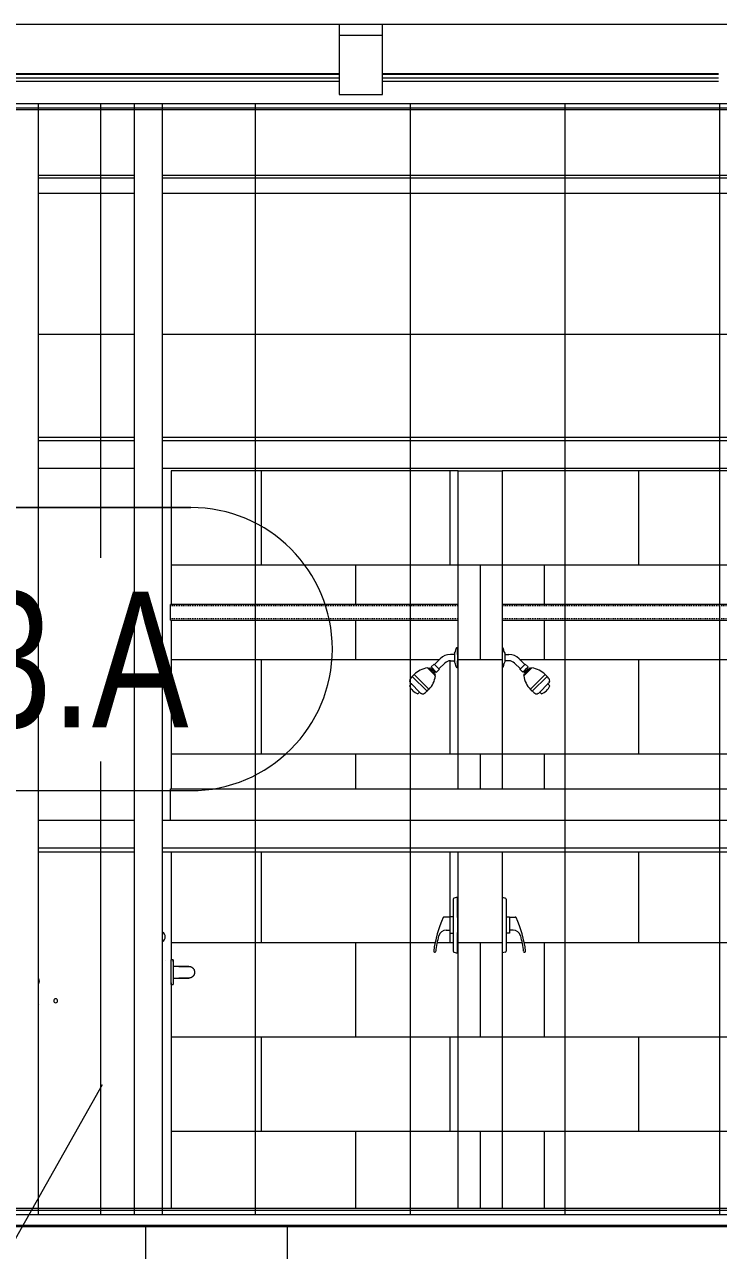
# Model space of a CAD drawing. Header units: inches. Extents: x 20230 to 40520, y -638 to 835.
# Drawn here: x 28566.1 to 28654.3, y -3.1 to 152.7 of the extents above; entities that cross this region are included whole.
import ezdxf

# ---------------------------------------------------------------- set-up
doc = ezdxf.new("R2010")
doc.units = ezdxf.units.IN
doc.header["$MEASUREMENT"] = 0
doc.linetypes.add('Grid Line 1_2_', pattern=[0.875, 0.5, -0.125, 0.125, -0.125])
doc.linetypes.add('Hidden 1_8__2_', pattern=[0.1875, 0.125, -0.0625])
for name, color, linetype, lineweight in [('A-ANNO-KEYN', 231, 'Continuous', 9), ('A-FLOR-LEVL', 51, 'Continuous', 9), ('A-GLAZ-CWMG', 51, 'Continuous', 9), ('A-ROOF', 132, 'Continuous', 9), ('A-WALL-IDEN', 211, 'Continuous', 9), ('A-WALL-PATT', 111, 'Continuous', 9), ('C-TOPO', 7, 'Continuous', 9), ('I-WALL', 2, 'Continuous', 9), ('M-HVAC-DUCT', 70, 'Continuous', 9), ('P-SANR-FIXT', 6, 'Continuous', 9), ('Q-SPCQ', 91, 'Continuous', 9), ('S-BEAM', 12, 'Continuous', 9)]:
    doc.layers.add(name, color=color, linetype=linetype, lineweight=lineweight)
doc.styles.add('Century Gothic', font='GOTHIC.TTF', dxfattribs={"width": 0.8, "height": 17.245342})

# ---------------------------------------------------------------- blocks, each defined once
blk = doc.blocks.new('817_Grab_Bars - 8170-001240-V52-Elevation - South')
at = {"layer": 'Q-SPCQ', "color": 10}
for p, q in [((25522.8, 33.81), (25522.52, 33.81)), ((25522.8, 33.81), (25522.52, 33.81)), ((25522.52, 30.69), (25522.52, 33.81)), ((25522.8, 33.81), (25522.8, 30.69)), ((25522.8, 33.6), (25522.8, 33.81)), ((25522.8, 33.81), (25522.8, 33.6)), ((25522.8, 33.6), (25522.8, 33.81)), ((25523.52, 33), (25522.8, 33)), ((25523.52, 33), (25522.8, 33)), ((25522.8, 31.5), (25523.52, 31.5)), ((25522.8, 31.5), (25523.52, 31.5)), ((25522.52, 30.9), (25522.52, 30.69)), ((25522.52, 30.69), (25522.52, 30.9)), ((25522.52, 30.9), (25522.52, 30.69)), ((25522.52, 30.69), (25522.8, 30.69)), ((25522.52, 30.69), (25522.8, 30.69))]:
    blk.add_line(p, q, dxfattribs=at)
at = {"layer": 'Q-SPCQ', "color": 7}
for p, q in [((25524.76, 33), (25524.77, 33)), ((25524.76, 31.5), (25524.77, 31.5))]:
    blk.add_line(p, q, dxfattribs=at)
at = {"layer": 'Q-SPCQ', "color": 10, "flags": 128}
for points in [[(25524.77, 33), (25524.76, 33), (25524.76, 33), (25524.76, 33), (25524.75, 33), (25524.74, 33), (25524.73, 33), (25524.72, 33), (25524.7, 33), (25524.69, 33), (25524.67, 33), (25524.65, 33), (25524.62, 33), (25524.6, 33), (25524.57, 33), (25524.55, 33), (25524.52, 33), (25524.49, 33), (25524.45, 33), (25524.42, 33), (25524.39, 33), (25524.35, 33), (25524.31, 33), (25524.27, 33), (25524.23, 33), (25524.19, 33), (25524.15, 33), (25524.1, 33), (25524.06, 33), (25524.01, 33), (25523.97, 33), (25523.92, 33), (25523.87, 33), (25523.83, 33), (25523.78, 33), (25523.73, 33), (25523.68, 33), (25523.63, 33), (25523.58, 33), (25523.53, 33), (25523.52, 33)], [(25523.52, 33), (25523.57, 33), (25523.62, 33), (25523.66, 33), (25523.71, 33), (25523.76, 33), (25523.81, 33), (25523.86, 33), (25523.91, 33), (25523.96, 33), (25524, 33), (25524.05, 33), (25524.09, 33), (25524.14, 33), (25524.18, 33), (25524.22, 33), (25524.26, 33), (25524.3, 33), (25524.34, 33), (25524.38, 33), (25524.41, 33), (25524.45, 33), (25524.48, 33), (25524.51, 33), (25524.54, 33), (25524.57, 33), (25524.59, 33), (25524.62, 33), (25524.64, 33), (25524.66, 33), (25524.68, 33), (25524.7, 33), (25524.71, 33), (25524.73, 33), (25524.74, 33), (25524.75, 33), (25524.75, 33), (25524.76, 33), (25524.76, 33)], [(25524.77, 33), (25524.8, 33), (25524.83, 33), (25524.86, 32.99), (25524.88, 32.99), (25524.91, 32.99), (25524.94, 32.98), (25524.97, 32.97), (25525, 32.96), (25525.03, 32.95), (25525.06, 32.94), (25525.08, 32.93), (25525.11, 32.92), (25525.14, 32.9), (25525.16, 32.89), (25525.19, 32.87), (25525.21, 32.85), (25525.24, 32.83), (25525.26, 32.81), (25525.28, 32.79), (25525.3, 32.77), (25525.32, 32.75), (25525.34, 32.73), (25525.36, 32.7), (25525.38, 32.68), (25525.4, 32.66), (25525.41, 32.63), (25525.43, 32.6), (25525.44, 32.58), (25525.45, 32.55), (25525.46, 32.52), (25525.47, 32.49), (25525.48, 32.47), (25525.49, 32.44), (25525.5, 32.41), (25525.5, 32.38), (25525.51, 32.35), (25525.51, 32.32), (25525.51, 32.29), (25525.52, 32.26), (25525.52, 32.25)], [(25523.52, 31.5), (25523.57, 31.5), (25523.62, 31.5), (25523.66, 31.5), (25523.71, 31.5), (25523.76, 31.5), (25523.81, 31.5), (25523.86, 31.5), (25523.91, 31.5), (25523.96, 31.5), (25524, 31.5), (25524.05, 31.5), (25524.09, 31.5), (25524.14, 31.5), (25524.18, 31.5), (25524.22, 31.5), (25524.26, 31.5), (25524.3, 31.5), (25524.34, 31.5), (25524.38, 31.5), (25524.41, 31.5), (25524.45, 31.5), (25524.48, 31.5), (25524.51, 31.5), (25524.54, 31.5), (25524.57, 31.5), (25524.59, 31.5), (25524.62, 31.5), (25524.64, 31.5), (25524.66, 31.5), (25524.68, 31.5), (25524.7, 31.5), (25524.71, 31.5), (25524.73, 31.5), (25524.74, 31.5), (25524.75, 31.5), (25524.75, 31.5), (25524.76, 31.5), (25524.76, 31.5)], [(25524.77, 31.5), (25524.76, 31.5), (25524.76, 31.5), (25524.76, 31.5), (25524.75, 31.5), (25524.74, 31.5), (25524.73, 31.5), (25524.72, 31.5), (25524.7, 31.5), (25524.69, 31.5), (25524.67, 31.5), (25524.65, 31.5), (25524.62, 31.5), (25524.6, 31.5), (25524.57, 31.5), (25524.55, 31.5), (25524.52, 31.5), (25524.49, 31.5), (25524.45, 31.5), (25524.42, 31.5), (25524.39, 31.5), (25524.35, 31.5), (25524.31, 31.5), (25524.27, 31.5), (25524.23, 31.5), (25524.19, 31.5), (25524.15, 31.5), (25524.1, 31.5), (25524.06, 31.5), (25524.01, 31.5), (25523.97, 31.5), (25523.92, 31.5), (25523.87, 31.5), (25523.83, 31.5), (25523.78, 31.5), (25523.73, 31.5), (25523.68, 31.5), (25523.63, 31.5), (25523.58, 31.5), (25523.53, 31.5), (25523.52, 31.5)], [(25525.52, 32.25), (25525.51, 32.22), (25525.51, 32.19), (25525.51, 32.16), (25525.51, 32.13), (25525.5, 32.1), (25525.49, 32.07), (25525.49, 32.04), (25525.48, 32.01), (25525.47, 31.99), (25525.46, 31.96), (25525.44, 31.93), (25525.43, 31.9), (25525.42, 31.88), (25525.4, 31.85), (25525.38, 31.83), (25525.37, 31.8), (25525.35, 31.78), (25525.33, 31.76), (25525.31, 31.73), (25525.29, 31.71), (25525.27, 31.69), (25525.24, 31.67), (25525.22, 31.65), (25525.2, 31.64), (25525.17, 31.62), (25525.14, 31.6), (25525.12, 31.59), (25525.09, 31.57), (25525.06, 31.56), (25525.04, 31.55), (25525.01, 31.54), (25524.98, 31.53), (25524.95, 31.52), (25524.92, 31.52), (25524.89, 31.51), (25524.86, 31.51), (25524.83, 31.5), (25524.8, 31.5), (25524.77, 31.5), (25524.77, 31.5)]]:
    blk.add_lwpolyline(points, dxfattribs=at)
blk = doc.blocks.new('Drinking_Fountain-Haws_Corporation-Wall_Mounted_1119 - 1119-355850-Elevation - South')
at = {"layer": 'P-SANR-FIXT', "color": 10}
for p, q in [((25521.79, 36.75), (25521.79, 36.75)), ((25521.79, 33.72), (25521.79, 33.72)), ((25521.79, 33.72), (25521.79, 33.72)), ((25505.79, 28.1), (25505.79, 28.09))]:
    blk.add_line(p, q, dxfattribs=at)
for centre, radius, start, end in [((25521.1, 36.75), 0.688, 300, 60), ((25505.1, 31.12), 0.687, 330, 30), ((25507.85, 28.62), 0.25, 90, 270), ((25507.85, 28.62), 0.25, 150, 210), ((25507.85, 28.62), 0.25, 270, 90), ((25507.85, 28.62), 0.25, 330, 30)]:
    blk.add_arc(centre, radius, start, end, dxfattribs=at)
blk = doc.blocks.new('Plate - 1_2X6-187841-Elevation - South')
at = {"layer": 'S-BEAM', "color": 10}
for p, q in [((25522.45, 51.55), (25522.45, 55.55)), ((25522.45, 55.55), (25669.27, 55.55))]:
    blk.add_line(p, q, dxfattribs=at)
blk = doc.blocks.new('HSS-Hollow Structural Section - HSS2X2X3_16-322294-Elevation - South')
at = {"layer": 'S-BEAM', "color": 10}
for p, q in [((25559.02, 79), (25522.45, 79)), ((25522.45, 78.65), (25522.45, 79)), ((25522.45, 77.35), (25522.45, 78.65)), ((25601.14, 79), (25564.64, 79)), ((25643.27, 79), (25606.77, 79)), ((25669.27, 79), (25648.89, 79)), ((25522.45, 77), (25522.45, 77.35)), ((25522.45, 77), (25559.02, 77)), ((25564.64, 77), (25601.14, 77)), ((25606.77, 77), (25643.27, 77)), ((25648.89, 77), (25669.27, 77))]:
    blk.add_line(p, q, dxfattribs=at)
at = {"layer": 'S-BEAM', "color": 10, "linetype": 'Hidden 1_8__2_'}
for p, q in [((25559.02, 78.83), (25522.45, 78.83)), ((25601.14, 78.83), (25564.64, 78.83)), ((25643.27, 78.83), (25606.77, 78.83)), ((25669.27, 78.83), (25648.89, 78.83)), ((25559.02, 77.17), (25522.45, 77.17)), ((25601.14, 77.17), (25564.64, 77.17)), ((25643.27, 77.17), (25606.77, 77.17)), ((25669.27, 77.17), (25648.89, 77.17))]:
    blk.add_line(p, q, dxfattribs=at)
blk = doc.blocks.new('Shower-Unit-Zurn-Z7301-SS-MT-DV2P-HW - Z7301-SS-MT-DV2P-HW-253514-Elevation - South')
at = {"layer": 'P-SANR-FIXT', "color": 10}
for p, q in [((25643.2, 73.49), (25643.1, 73.49)), ((25643.2, 72.65), (25643.2, 73.49)), ((25641, 72.11), (25640.28, 71.39)), ((25642.29, 71.85), (25642.82, 71.85)), ((25642.82, 72.65), (25642.3, 72.65)), ((25642.82, 72.8), (25642.82, 72.65)), ((25642.82, 72.65), (25642.82, 71.85)), ((25642.82, 71.85), (25642.82, 71.7)), ((25643.2, 72.65), (25643.2, 71.85)), ((25643.2, 71.01), (25643.2, 71.85)), ((25639.46, 70.86), (25639.37, 70.95)), ((25639.54, 70.94), (25639.46, 70.86)), ((25639.46, 70.86), (25640.31, 70)), ((25639.62, 70.86), (25639.54, 70.94)), ((25639.62, 70.86), (25640.32, 70.16)), ((25639.94, 70.75), (25639.83, 70.86)), ((25640.23, 71.43), (25639.86, 71.06)), ((25639.86, 71.06), (25640.05, 70.87)), ((25640.05, 70.87), (25639.94, 70.75)), ((25640.21, 70.48), (25639.94, 70.75)), ((25640.33, 70.59), (25640.05, 70.87)), ((25640.21, 70.48), (25640.33, 70.59)), ((25640.32, 70.37), (25640.21, 70.48)), ((25640.28, 71.39), (25640.23, 71.43)), ((25640.28, 71.39), (25640.84, 70.82)), ((25640.4, 70.09), (25640.32, 70.16)), ((25640.33, 70.59), (25640.52, 70.4)), ((25640.52, 70.4), (25640.89, 70.77)), ((25640.84, 70.82), (25641.58, 71.56)), ((25640.89, 70.77), (25640.84, 70.82)), ((25643.1, 71.01), (25643.2, 71.01)), ((25637.33, 68.91), (25637.1, 68.68)), ((25637.17, 69.13), (25637.14, 69.1)), ((25637.14, 69.1), (25637.33, 68.91)), ((25638.36, 67.87), (25637.33, 68.91)), ((25637.68, 70.12), (25637.43, 69.87)), ((25637.43, 69.87), (25639.32, 67.98)), ((25637.68, 70.12), (25639.57, 68.23)), ((25640.31, 70), (25640.4, 70.09)), ((25640.4, 69.91), (25640.31, 70)), ((25638.14, 67.65), (25638.36, 67.87)), ((25638.36, 67.87), (25638.55, 67.68)), ((25638.55, 67.68), (25638.59, 67.72)), ((25639.32, 67.98), (25639.57, 68.23)), ((25642.66, 41.56), (25642.66, 39.28)), ((25643.2, 41.81), (25642.75, 41.68)), ((25643.2, 39.19), (25643.2, 41.81)), ((25642.21, 39.25), (25641.48, 39.25)), ((25642.21, 39.28), (25642.21, 39.25)), ((25642.66, 39.28), (25642.21, 39.28)), ((25642.21, 39.25), (25642.21, 37.61)), ((25642.66, 39.28), (25642.66, 37.22)), ((25643.2, 39.19), (25643.2, 37.3)), ((25641.77, 37.61), (25642.21, 37.61)), ((25642.21, 37.61), (25642.21, 37.22)), ((25642.21, 37.22), (25642.66, 37.22)), ((25642.66, 37.22), (25642.66, 34.94)), ((25643.2, 34.69), (25643.2, 37.3)), ((25642.75, 34.82), (25643.2, 34.69))]:
    blk.add_line(p, q, dxfattribs=at)
for centre, radius, start, end in [((25642, 73.39), 1.01, 324.2994, 0.8353), ((25643.1, 73.4), 0.0851, 90, 180.108), ((25642.3, 70.81), 1.84, 90, 135), ((25642.29, 70.85), 1, 90, 135), ((25639.9, 67.73), 3.26, 99.4492, 132.9867), ((25639.72, 70.76), 0.147, 45, 135), ((25640.22, 70.27), 0.147, 315, 45), ((25642, 71.11), 1.01, 359.1647, 35.7006), ((25643.1, 71.1), 0.0851, 179.892, 270), ((25637.36, 69.31), 0.259, 156.243, 224.5523), ((25638.74, 69.28), 1.74, 200.1231, 249.8769), ((25638.41, 68.86), 1.4, 134.0859, 156.5055), ((25637.19, 70.45), 3.26, 317.0133, 350.5508), ((25638.77, 67.9), 0.259, 225.4477, 293.757), ((25638.31, 68.95), 1.4, 293.4945, 315.9141), ((25642.79, 41.56), 0.125, 106.2519, 180), ((25653.86, 33.34), 13.78, 154.865, 173.3403), ((25641.48, 39.15), 0.1, 90, 154.865), ((25641.77, 36.61), 1, 90, 164.8777), ((25653.86, 33.34), 13.53, 164.8777, 173.3403), ((25640.3, 34.92), 0.125, 173.3403, 353.3403), ((25642.79, 34.94), 0.125, 180, 254)]:
    blk.add_arc(centre, radius, start, end, dxfattribs=at)
blk = doc.blocks.new('Shower-Unit-Zurn-Z7301-SS-MT-DV2P-HW - Z7301-SS-MT-DV2P-HW-253545-Elevation - South')
at = {"layer": 'P-SANR-FIXT', "color": 10}
for p, q in [((25649.21, 72.8), (25649.21, 72.65)), ((25649.21, 72.65), (25649.21, 71.85)), ((25649.21, 72.65), (25649.73, 72.65)), ((25649.74, 71.85), (25649.21, 71.85)), ((25649.21, 71.85), (25649.21, 71.7)), ((25651.03, 72.11), (25651.75, 71.39)), ((25651.19, 70.82), (25650.45, 71.56)), ((25651.14, 70.77), (25651.19, 70.82)), ((25651.51, 70.4), (25651.14, 70.77)), ((25651.75, 71.39), (25651.19, 70.82)), ((25651.71, 70.59), (25651.51, 70.4)), ((25651.63, 70.09), (25651.71, 70.16)), ((25651.71, 70.59), (25651.98, 70.87)), ((25652.41, 70.86), (25651.71, 70.16)), ((25651.82, 70.48), (25651.71, 70.59)), ((25651.71, 70.37), (25651.82, 70.48)), ((25652.57, 70.86), (25651.72, 70)), ((25651.75, 71.39), (25651.8, 71.43)), ((25651.8, 71.43), (25652.17, 71.06)), ((25651.82, 70.48), (25652.09, 70.75)), ((25652.17, 71.06), (25651.98, 70.87)), ((25651.98, 70.87), (25652.09, 70.75)), ((25652.09, 70.75), (25652.2, 70.86)), ((25652.41, 70.86), (25652.49, 70.94)), ((25652.49, 70.94), (25652.57, 70.86)), ((25652.57, 70.86), (25652.66, 70.95)), ((25651.72, 70), (25651.63, 70.09)), ((25651.63, 69.91), (25651.72, 70)), ((25654.35, 70.12), (25652.46, 68.23)), ((25654.6, 69.87), (25652.71, 67.98)), ((25653.67, 67.87), (25654.7, 68.91)), ((25654.35, 70.12), (25654.6, 69.87)), ((25654.89, 69.1), (25654.7, 68.91)), ((25654.7, 68.91), (25654.93, 68.68)), ((25654.86, 69.13), (25654.89, 69.1)), ((25652.71, 67.98), (25652.46, 68.23)), ((25653.48, 67.68), (25653.44, 67.72)), ((25653.67, 67.87), (25653.48, 67.68)), ((25653.89, 67.65), (25653.67, 67.87)), ((25648.89, 41.79), (25649.28, 41.68)), ((25649.37, 41.56), (25649.37, 39.28)), ((25649.37, 39.28), (25649.37, 37.22)), ((25649.37, 39.28), (25649.82, 39.28)), ((25649.82, 39.28), (25649.82, 39.25)), ((25649.82, 39.25), (25649.82, 37.61)), ((25649.82, 39.25), (25650.55, 39.25)), ((25650.26, 37.61), (25649.82, 37.61)), ((25649.82, 37.61), (25649.82, 37.22)), ((25649.82, 37.22), (25649.37, 37.22)), ((25649.37, 37.22), (25649.37, 34.94)), ((25649.28, 34.82), (25648.89, 34.71))]:
    blk.add_line(p, q, dxfattribs=at)
for centre, radius, start, end in [((25648.93, 73.4), 0.0851, 359.892, 90), ((25650.03, 73.39), 1.01, 179.1647, 215.7006), ((25649.73, 70.81), 1.84, 45, 90), ((25649.74, 70.85), 1, 45, 90), ((25648.93, 71.1), 0.0851, 270, 0.108), ((25650.03, 71.11), 1.01, 144.2994, 180.8353), ((25651.81, 70.27), 0.147, 135, 225), ((25652.31, 70.76), 0.147, 45, 135), ((25652.13, 67.73), 3.26, 47.0133, 80.5508), ((25654.84, 70.45), 3.26, 189.4492, 222.9867), ((25653.29, 69.28), 1.74, 290.1231, 339.8769), ((25653.62, 68.86), 1.4, 23.4945, 45.9141), ((25654.67, 69.31), 0.259, 315.4477, 23.757), ((25653.72, 68.95), 1.4, 224.0859, 246.5055), ((25653.26, 67.9), 0.259, 246.243, 314.5523), ((25649.24, 41.56), 0.125, 0, 73.7481), ((25650.55, 39.15), 0.1, 25.135, 90), ((25638.17, 33.34), 13.78, 6.6597, 25.135), ((25650.26, 36.61), 1, 15.1223, 90), ((25638.17, 33.34), 13.53, 6.6597, 15.1223), ((25649.24, 34.94), 0.125, 286, 0), ((25651.73, 34.92), 0.125, 186.6597, 6.6597)]:
    blk.add_arc(centre, radius, start, end, dxfattribs=at)
blk = doc.blocks.new('Locker Rooms and Restrooms_rvt-2-Elevation - South')
at = {"layer": 'A-WALL-PATT'}
h = blk.add_hatch(dxfattribs=at)
h.set_pattern_fill('FP_33', color=27, style=0, pattern_type=2)
h.set_pattern_definition([(0, (28584.19, 12), (-48, 24), [48, 0, 0, 0]), (90, (28608.19, 0), (-48, 3e-15), [12, -12]), (90, (28596.19, 12), (-48, 3e-15), [12, -12]), (90, (28620.19, 12), (-48, 3e-15), [12, -12]), (0, (28584.19, 24), (-48, 24), [48, 0, 0, 0]), (90, (28632.19, 0), (-48, 3e-15), [12, -12])])
h.paths.add_polyline_path([(25524.68, 32.11), (25524.61, 32.25), (25524.54, 32.19), (25524.61, 32.15)], flags=0)
h.paths.add_polyline_path([(25525.01, 32), (25524.93, 32.25), (25524.72, 32.06), (25524.85, 31.99), (25524.93, 31.99)], flags=0)
h.paths.add_polyline_path([(25522.52, 2.24), (25559.02, 2.24), (25558.95, 34.69), (25558.5, 34.82), (25558.41, 34.94), (25558.41, 37.22), (25557.96, 37.3), (25557.96, 37.61), (25557.14, 37.52), (25556.81, 37.32), (25556.55, 36.87), (25556.17, 34.91), (25555.92, 34.94), (25556.49, 37.47), (25557.23, 39.25), (25558.41, 39.28), (25558.41, 41.56), (25558.5, 41.68), (25558.95, 41.81), (25559.02, 47.57), (25522.52, 47.57), (25522.52, 33.81), (25522.8, 33.71), (25522.52, 33.6), (25522.8, 33.6), (25522.8, 32.97), (25524.23, 32.89), (25524.56, 32.75), (25524.69, 32.78), (25524.69, 32.85), (25524.99, 32.73), (25525.07, 32.43), (25525.06, 32.41), (25525.22, 32.25), (25525.36, 32.25), (25525.32, 32.01), (25525.01, 32), (25525.01, 31.85), (25524.44, 31.81), (25523.98, 31.6), (25523.84, 31.62), (25522.8, 31.53), (25522.8, 30.9), (25522.52, 30.83), (25522.52, 17.94)], flags=0)
h.paths.add_polyline_path([(25606.77, 2.24), (25609.2, 2.24), (25609.2, 31.85), (25608.69, 31.81), (25608.23, 31.6), (25608.09, 31.62), (25607.05, 31.53), (25607.05, 30.9), (25606.77, 30.83), (25606.77, 17.94)], flags=0)
h.paths.add_polyline_path([(25601.14, 2.24), (25601.14, 30.69), (25600.86, 30.79), (25601.14, 30.9), (25600.86, 30.9), (25600.86, 31.53), (25599.93, 31.61), (25599, 31.75), (25599, 31.85), (25598.55, 31.86), (25598.73, 31.99), (25598.84, 32.06), (25598.65, 32.25), (25598.52, 32.26), (25598.64, 32.44), (25598.37, 32.62), (25598.59, 32.77), (25598.81, 32.78), (25598.9, 32.85), (25599.11, 32.78), (25599.52, 32.9), (25600.86, 33.03), (25600.86, 33.6), (25601.14, 33.67), (25601.14, 47.57), (25564.64, 47.57), (25564.64, 41.79), (25565.03, 41.68), (25565.12, 41.56), (25565.12, 39.28), (25566.39, 39.19), (25567.21, 36.95), (25567.61, 34.94), (25567.35, 34.94), (25566.98, 36.87), (25566.72, 37.32), (25566.27, 37.57), (25565.57, 37.61), (25565.57, 37.22), (25565.12, 37.22), (25565.12, 34.94), (25565.03, 34.82), (25564.64, 34.69), (25564.64, 2.24), (25591.9, 2.24)], flags=0)
h.paths.add_polyline_path([(25522.8, 30.69), (25522.52, 30.79), (25522.8, 30.83)], flags=0)
h.paths.add_polyline_path([(25607.05, 30.69), (25606.77, 30.79), (25607.05, 30.83)], flags=0)
h.paths.add_polyline_path([(25524.25, 31.54), (25524.6, 31.59), (25524.59, 31.55), (25524.33, 31.55)], flags=0)
h.paths.add_polyline_path([(25608.5, 31.54), (25608.85, 31.59), (25608.84, 31.55), (25608.58, 31.55)], flags=0)
h.paths.add_polyline_path([(25608.93, 32.11), (25608.86, 32.25), (25608.79, 32.19), (25608.86, 32.15)], flags=0)
h.paths.add_polyline_path([(25609.01, 31.99), (25609.2, 32.06), (25609.18, 32.25), (25608.97, 32.06), (25609.01, 32)], flags=0)
h.paths.add_polyline_path([(25598.45, 32), (25598.32, 32.06), (25598.4, 32.25), (25598.44, 32.01)], flags=0)
h.paths.add_polyline_path([(25598.4, 32.25), (25598.3, 32.27), (25598.37, 32.42), (25598.45, 32.25)], flags=0)
h.paths.add_polyline_path([(25599.15, 32.37), (25599.32, 32.45), (25599.17, 32.44), (25599.15, 32.38)], flags=0)
h.paths.add_polyline_path([(25599.49, 32.57), (25599.49, 32.74), (25599.36, 32.7), (25599.37, 32.62), (25599.45, 32.59)], flags=0)
h.paths.add_polyline_path([(25608.94, 32.73), (25608.94, 32.85), (25609.2, 32.85), (25609.2, 47.57), (25606.77, 47.57), (25606.77, 33.81), (25607.05, 33.71), (25606.77, 33.6), (25607.05, 33.6), (25607.05, 32.97), (25608.48, 32.89), (25608.81, 32.75)], flags=0)
h.paths.add_polyline_path([(25600.86, 33.67), (25600.86, 33.81), (25601.14, 33.71)], flags=0)
h.paths.add_polyline_path([(25539.27, 55.55), (25559.02, 55.55), (25558.95, 71.01), (25558.76, 71.1), (25558.68, 71.51), (25558.49, 71.85), (25557.78, 71.82), (25557.33, 71.56), (25556.19, 70.48), (25556.03, 70.55), (25555.96, 70.48), (25556.11, 69.76), (25555.99, 69.3), (25555.71, 68.73), (25554.95, 67.87), (25554.62, 67.66), (25554.2, 67.82), (25554.06, 67.82), (25553.89, 67.65), (25553.26, 68.05), (25552.85, 68.68), (25553.08, 68.91), (25552.92, 69.13), (25552.92, 69.51), (25553.18, 69.87), (25553.94, 70.5), (25554.78, 70.86), (25555.12, 70.95), (25555.32, 70.83), (25555.71, 70.78), (25555.8, 70.87), (25555.61, 71.06), (25556.81, 72.16), (25557.33, 72.49), (25557.78, 72.61), (25558.57, 72.8), (25558.74, 73.19), (25558.76, 73.4), (25558.95, 73.49), (25559.02, 77), (25522.52, 77), (25522.52, 55.55)], flags=0)
h.paths.add_polyline_path([(25601.14, 55.55), (25601.14, 77), (25564.64, 77), (25564.71, 73.43), (25564.77, 73.4), (25564.85, 72.99), (25564.96, 72.65), (25565.95, 72.59), (25566.4, 72.4), (25566.94, 71.95), (25567.82, 70.96), (25567.74, 70.86), (25567.84, 70.75), (25568.41, 70.95), (25569.03, 70.78), (25569.59, 70.5), (25570.45, 69.74), (25570.66, 69.42), (25570.51, 68.99), (25570.51, 68.85), (25570.68, 68.68), (25570.27, 68.05), (25569.64, 67.65), (25569.42, 67.87), (25569.19, 67.72), (25568.81, 67.72), (25568.46, 67.98), (25567.82, 68.73), (25567.47, 69.58), (25567.38, 69.91), (25567.49, 70.12), (25567.5, 70.55), (25567.46, 70.59), (25567.26, 70.4), (25565.75, 71.82), (25564.96, 71.85), (25564.96, 71.7), (25564.79, 71.31), (25564.71, 71.07), (25564.64, 71.01), (25564.64, 55.55), (25591.9, 55.55)], flags=0)
h.paths.add_polyline_path([(25609.2, 55.55), (25609.2, 77), (25606.77, 77), (25606.77, 55.55)], flags=0)
h.paths.add_polyline_path([(25556.81, 79), (25559.02, 79), (25559.02, 96), (25522.52, 96), (25522.52, 79), (25548.04, 79)], flags=0)
h.paths.add_polyline_path([(25565.59, 79), (25601.14, 79), (25601.14, 96), (25564.64, 96), (25564.64, 79)], flags=0)
h.paths.add_polyline_path([(25609.2, 79), (25609.2, 96), (25606.77, 96), (25606.77, 79)], flags=0)
h = blk.add_hatch(dxfattribs=at)
h.set_pattern_fill('FP_38', color=27, style=0, pattern_type=2)
h.set_pattern_definition([(0, (28624.033, 12), (-48, 24), [48, 0, 0, 0]), (90, (28648.033, 0), (-48, 3e-15), [12, -12]), (90, (28636.033, 12), (-48, 3e-15), [12, -12]), (90, (28660.033, 12), (-48, 3e-15), [12, -12]), (0, (28624.033, 24), (-48, 24), [48, 0, 0, 0]), (90, (28672.033, 0), (-48, 3e-15), [12, -12])])
h.paths.add_polyline_path([(25559.02, 2.24), (25564.64, 2.24), (25564.64, 47.57), (25559.02, 47.57), (25559.02, 17.94)], flags=0)
h.paths.add_polyline_path([(25564.64, 55.55), (25564.64, 96), (25559.02, 96), (25559.02, 55.55)], flags=0)
at = {"layer": 'I-WALL', "color": 10}
for p, q in [((25505.64, 142.67), (25505.64, 1.46)), ((25517.89, 1.46), (25517.89, 142.67)), ((25521.39, 142.67), (25521.39, 1.46)), ((25559.02, 96), (25522.52, 96)), ((25522.52, 96), (25522.52, 78.99)), ((25559.02, 55.55), (25559.02, 96)), ((25559.02, 96), (25564.64, 96)), ((25601.14, 96), (25564.64, 96)), ((25564.64, 96), (25564.64, 55.55)), ((25522.52, 77.01), (25522.52, 55.55)), ((25522.52, 47.57), (25522.52, 33.81)), ((25559.02, 2.24), (25559.02, 47.57)), ((25564.64, 47.57), (25564.64, 2.24)), ((25522.52, 30.9), (25522.52, 2.24))]:
    blk.add_line(p, q, dxfattribs=at)
at = {"lineweight": 9}
for name, p in [('HSS-Hollow Structural Section - HSS2X2X3_16-322294-Elevation - South', (0, 0)), ('Shower-Unit-Zurn-Z7301-SS-MT-DV2P-HW - Z7301-SS-MT-DV2P-HW-253514-Elevation - South', (-84.25, 0)), ('Shower-Unit-Zurn-Z7301-SS-MT-DV2P-HW - Z7301-SS-MT-DV2P-HW-253545-Elevation - South', (-84.25, 0)), ('Plate - 1_2X6-187841-Elevation - South', (0, 0)), ('Drinking_Fountain-Haws_Corporation-Wall_Mounted_1119 - 1119-355850-Elevation - South', (0, 0)), ('817_Grab_Bars - 8170-001240-V52-Elevation - South', (0, 0))]:
    blk.add_blockref(name, p, dxfattribs=at)
blk = doc.blocks.new('Girt_C - 8_D-1472944-Elevation - South')
at = {"layer": 'S-BEAM'}
for p, q in [((25505.64, 100.3), (25517.89, 100.3)), ((25517.89, 99.82), (25505.64, 99.82)), ((25521.39, 100.3), (25669.27, 100.3)), ((25669.27, 99.82), (25521.39, 99.82)), ((25505.64, 96.32), (25517.89, 96.32)), ((25521.39, 96.32), (25669.27, 96.32))]:
    blk.add_line(p, q, dxfattribs=at)
blk = doc.blocks.new('Rectangular Mullion - Profile_Polycarbonate_Upper and left-1272694-Elevation - South')
at = {"layer": 'A-GLAZ-CWMG'}
for p, q in [((25543.89, 145.5), (25501.14, 145.5)), ((25592.14, 145.5), (25549.39, 145.5)), ((25669.27, 142.67), (25340.37, 142.67)), ((25669.27, 142.13), (25340.37, 142.13)), ((25669.27, 141.88), (25340.37, 141.88))]:
    blk.add_line(p, q, dxfattribs=at)
blk = doc.blocks.new('Rectangular Mullion - Profile_Polycarbonate_Lower-1272695-Elevation - South')
at = {"layer": 'A-GLAZ-CWMG'}
for p, q in [((25340.37, 2.24), (25669.27, 2.24)), ((25340.37, 1.99), (25669.27, 1.99)), ((25340.37, 1.46), (25669.27, 1.46))]:
    blk.add_line(p, q, dxfattribs=at)
blk = doc.blocks.new('W-Wide Flange - W12X19-1472862-Elevation - South')
at = {"layer": 'S-BEAM'}
for p, q in [((25505.64, 133.58), (25517.89, 133.58)), ((25517.89, 133.23), (25505.64, 133.23)), ((25521.39, 133.58), (25669.27, 133.58)), ((25669.27, 133.23), (25521.39, 133.23))]:
    blk.add_line(p, q, dxfattribs=at)
blk = doc.blocks.new('Girt_C - 8_D-1405500-Elevation - South')
at = {"layer": 'S-BEAM'}
for p, q in [((25517.89, 51.55), (25505.64, 51.55)), ((25669.27, 51.55), (25521.39, 51.55)), ((25505.64, 48.05), (25517.89, 48.05)), ((25505.64, 47.57), (25517.89, 47.57)), ((25521.39, 48.05), (25669.27, 48.05)), ((25521.39, 47.57), (25669.27, 47.57))]:
    blk.add_line(p, q, dxfattribs=at)
blk = doc.blocks.new('Dimension Lumber - 5_5 x 7_5 Glulam-1403166-Elevation - South')
at = {"layer": 'S-BEAM'}
for p, q in [((22841.89, 152.74), (22841.89, 151.35)), ((22841.89, 151.35), (22841.89, 143.86)), ((22847.39, 151.35), (22841.89, 151.35)), ((22847.39, 151.35), (22847.39, 152.74)), ((22847.39, 143.86), (22847.39, 151.35)), ((22841.89, 143.86), (22847.39, 143.86))]:
    blk.add_line(p, q, dxfattribs=at)
blk = doc.blocks.new('Girt_C - 8_D-1472945-Elevation - South')
at = {"layer": 'S-BEAM'}
for p, q in [((25501.14, 146.42), (25543.89, 146.42)), ((25543.89, 145.94), (25501.14, 145.94)), ((25549.39, 146.42), (25592.14, 146.42)), ((25592.14, 145.94), (25549.39, 145.94))]:
    blk.add_line(p, q, dxfattribs=at)
blk = doc.blocks.new('Wall Tag - 1_4_-1369832-Elevation - South')
at = {"layer": 'A-WALL-IDEN', "color": 153}
for p, q in [((24643.26, 90.59), (24679.26, 90.59)), ((24679.26, 90.59), (24643.26, 90.59)), ((24643.26, 54.59), (24679.26, 54.59)), ((24643.26, 54.59), (24679.26, 54.59))]:
    blk.add_line(p, q, dxfattribs=at)
for centre, start, end in [((24643.26, 72.59), 90, 270), ((24643.26, 72.59), 90, 270), ((24679.26, 72.59), 270, 90), ((24679.26, 72.59), 270, 90)]:
    blk.add_arc(centre, 18, start, end, dxfattribs=at)

msp = doc.modelspace()

# ---------------------------------------------------------------- hatches: boundary and pattern name
at = {"layer": 'A-WALL-PATT'}
h = msp.add_hatch(dxfattribs=at)
h.set_pattern_fill('FP_27', color=256, style=0, pattern_type=2)
h.set_pattern_definition([(90, (28752.946, 0), (-19.685, 1e-15), [])])
h.paths.add_polyline_path([(28402.57, 0.06), (28402.57, 1.46), (28731.47, 1.46), (28731.47, 0.06), (28732.26, 0.06), (28732.26, 145.44), (28731.47, 145.44), (28731.47, 142.67), (28402.57, 142.67), (28402.57, 145.44), (28401.78, 145.44), (28401.78, 0.06)], flags=0)
at = {"layer": 'C-TOPO'}
h = msp.add_hatch(dxfattribs=at)
h.set_pattern_fill('FP_13', color=256, style=0, pattern_type=2)
h.set_pattern_definition([(0, (27645.49, 0), (48, 48), [48, -48]), (0, (27645.49, 18), (48, 48), [48, -48]), (0, (27645.49, 36), (48, 48), [48, -48]), (90, (27651.49, 42), (-48, 48), [48, -48]), (90, (27669.49, 42), (-48, 48), [48, -48]), (90, (27687.49, 42), (-48, 48), [48, -48])])
h.paths.add_polyline_path([(26692.08, -79.71), (29347.1, -79.71), (29347.1, 0), (26665.5, 0), (26665.5, -79.71), (26670.91, -79.71)], flags=0)

# ---------------------------------------------------------------- linework, layer by layer
at = {"layer": 'A-ANNO-KEYN', "color": 153}
msp.add_line((28575.96, 17.94), (28475.96, -159.2), dxfattribs=at)
at = {"layer": 'A-FLOR-LEVL', "linetype": 'Grid Line 1_2_'}
msp.add_line((25041.38, 0), (30382.74, 0), dxfattribs=at)
at = {"layer": 'A-ROOF'}
msp.add_line((29019.1, 152.74), (27330.1, 152.74), dxfattribs=at)
at = {"layer": 'C-TOPO', "lineweight": 35}
msp.add_line((28112.52, 0), (29163.27, 0), dxfattribs=at)
at = {"layer": 'C-TOPO'}
msp.add_line((29163.28, 0), (28112.54, 0), dxfattribs=at)
at = {"layer": 'I-WALL'}
for p, q in [((28563.35, 146.5), (28606.1, 146.5)), ((28611.6, 146.5), (28654.35, 146.5))]:
    msp.add_line(p, q, dxfattribs=at)
at = {"layer": 'M-HVAC-DUCT'}
for p, q in [((28567.85, 131.32), (28580.1, 131.32)), ((28583.6, 131.32), (28731.47, 131.32)), ((28580.1, 113.32), (28567.85, 113.32)), ((28731.47, 113.32), (28583.6, 113.32))]:
    msp.add_line(p, q, dxfattribs=at)

# ---------------------------------------------------------------- block references
at = {"layer": 'A-GLAZ-CWMG'}
for name in ['Rectangular Mullion - Profile_Polycarbonate_Upper and left-1272694-Elevation - South', 'Rectangular Mullion - Profile_Polycarbonate_Lower-1272695-Elevation - South']:
    msp.add_blockref(name, (3062.21, 0), dxfattribs=at)
at = {"layer": 'A-WALL-IDEN', "color": 153}
msp.add_blockref('Wall Tag - 1_4_-1369832-Elevation - South', (3907.98, 0.75), dxfattribs=at)
at = {"layer": 'S-BEAM'}
for name, p in [('Dimension Lumber - 5_5 x 7_5 Glulam-1403166-Elevation - South', (5764.21, 0)), ('Girt_C - 8_D-1472945-Elevation - South', (3062.21, 0)), ('W-Wide Flange - W12X19-1472862-Elevation - South', (3062.21, 0)), ('Girt_C - 8_D-1472944-Elevation - South', (3062.21, 0)), ('Girt_C - 8_D-1405500-Elevation - South', (3062.21, 0))]:
    msp.add_blockref(name, p, dxfattribs=at)

# ---------------------------------------------------------------- next in the draw order: texts
at = {"layer": 'A-WALL-IDEN', "insert": (28566.96, 80.62), "char_height": 17.245, "width": 47.52, "attachment_point": 2, "line_spacing_factor": 0.984117, "style": 'Century Gothic', "bg_fill": 3, "box_fill_scale": 1.25, "bg_fill_color": 0, "bg_fill_transparency": 0}
msp.add_mtext('E3.A', dxfattribs=at)

# ---------------------------------------------------------------- next in the draw order: block references
at = {"color": 250, "lineweight": 5}
msp.add_blockref('Locker Rooms and Restrooms_rvt-2-Elevation - South', (3062.21, 0), dxfattribs=at)

doc.saveas('drawing.dxf')
